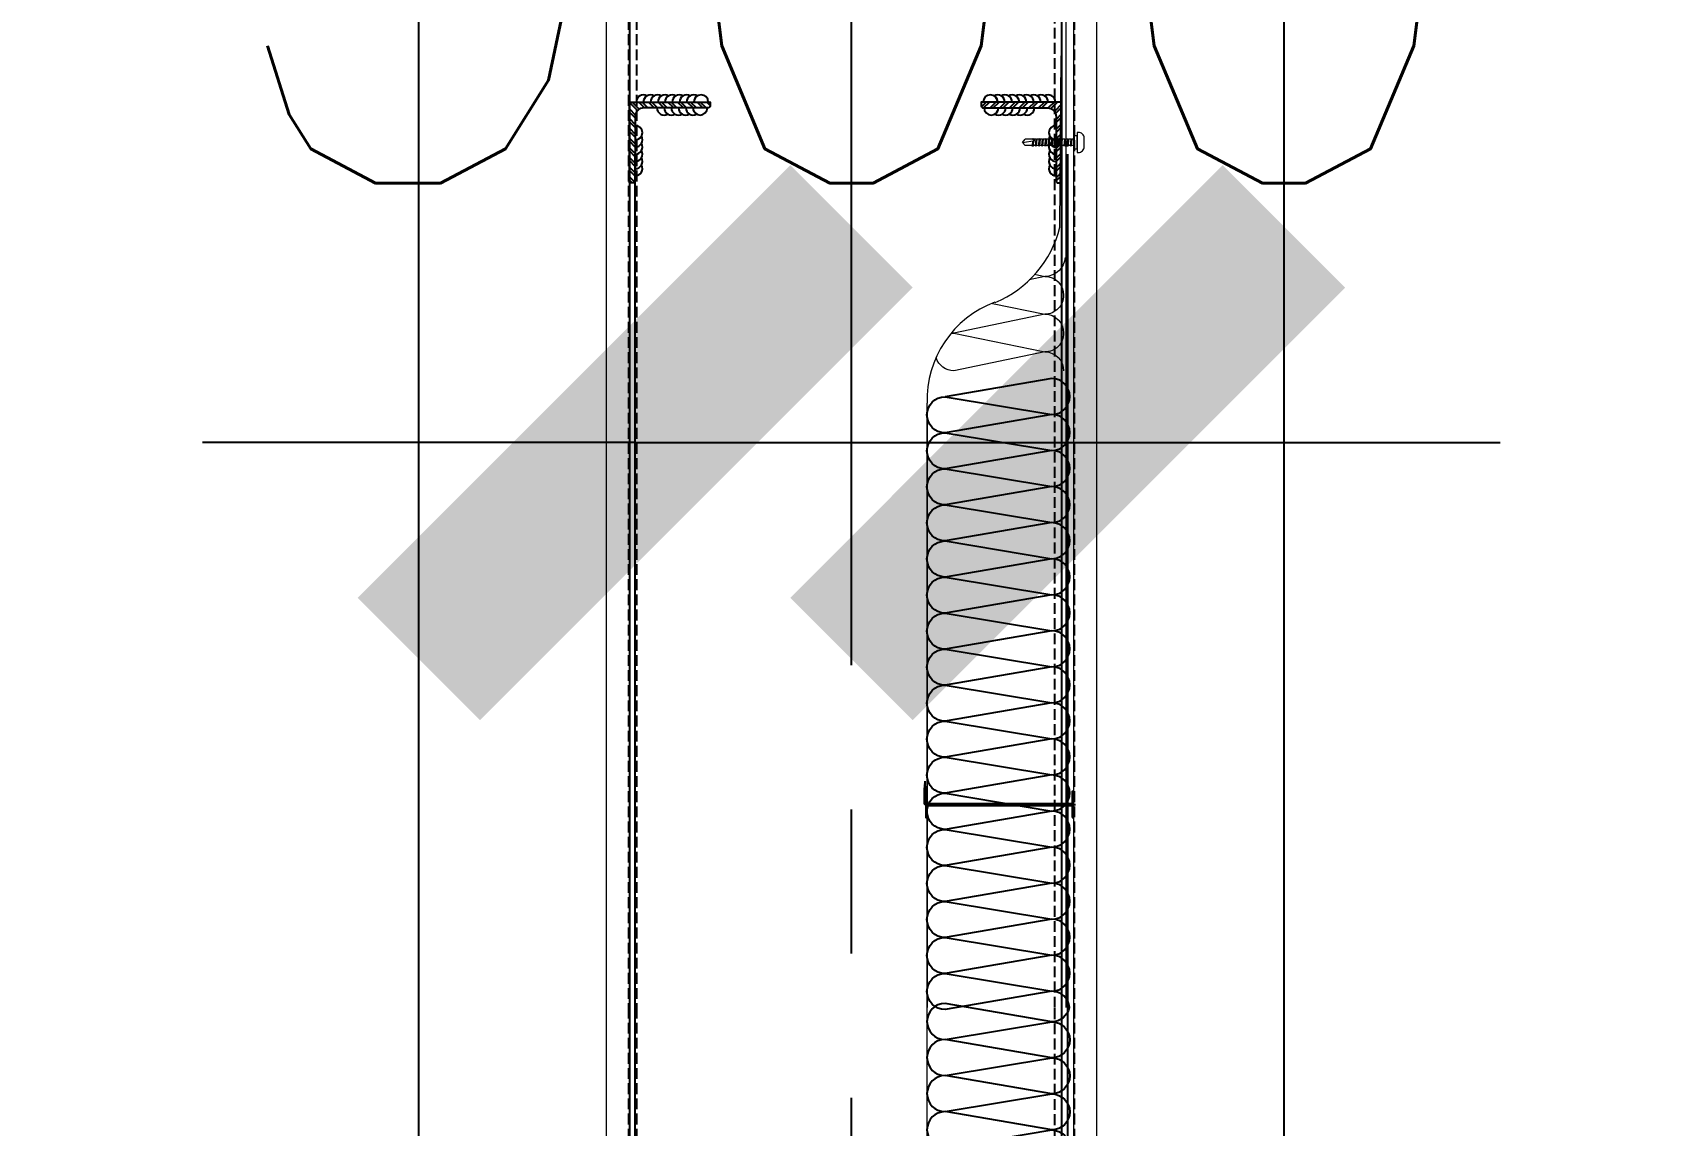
# Model space of a CAD drawing. Extents: x 220580 to 2027826, y -309201 to 71987.
# Drawn here: x 290253 to 291389, y -190001 to -189243 of the extents above; entities that cross this region are included whole.
import ezdxf
from ezdxf.xclip import XClip

# ---------------------------------------------------------------- set-up
doc = ezdxf.new("R2010")
doc.units = 0
for name, pattern in [('CENTER', [2, 1.25, -0.25, 0.25, -0.25]), ('ZN-CENTER', [2, 1.25, -0.25, 0.25, -0.25]), ('ZN-DASH', [0.35, 0.25, -0.1])]:
    doc.linetypes.add(name, pattern=pattern)
for name, color, linetype in [('!ZN1-填充-8', 8, 'Continuous'), ('!ZN4-焊缝-8', 8, 'Continuous'), ('!ZN4-配件-11', 11, 'Continuous'), ('!ZN5-钢材投影-40', 40, 'Continuous'), ('!ZN5-钢材断面-2', 2, 'Continuous'), ('!ZN6-虚线-8', 8, 'ZN-DASH'), ('1 轴线 辅助线', 1, 'CENTER'), ('A-LIN-V', 9, 'Continuous'), ('COLUMN', 4, 'Continuous'), ('DIM', 173, 'Continuous'), ('Fill', 8, 'Continuous')]:
    doc.layers.add(name, color=color, linetype=linetype)
doc.layers.add('0_INSULATION', color=252, linetype='Continuous', lineweight=9, transparency=0.2)
doc.layers.add('0_SCREW RIVET', color=4, linetype='Continuous', lineweight=15)
doc.layers.add('彩钢板', color=6, linetype='Continuous', lineweight=15)
doc.styles.add('DHTEXT-1', font='ROMANS.shx', dxfattribs={"width": 0.7, "bigfont": 'CHINESE.shx'})
doc.dimstyles.new('ZN3', dxfattribs={"dimscale": 3, "dimtxt": 2.5, "dimasz": 1.5, "dimexe": 1, "dimexo": 2, "dimgap": 0.9, "dimtad": 1, "dimdec": 0, "dimdsep": 46, "dimtxsty": 'DHTEXT-1', "dimblk": 'ARCHTICK', "dimcen": 2.5, "dimclrd": 173, "dimclre": 173, "dimclrt": 7, "dimazin": 2, "dimtfac": 1, "dimtix": 1, "dimtmove": 2, "dimatfit": 3, "dimfxl": 0, "dimarcsym": 0})

# ---------------------------------------------------------------- blocks, each defined once
blk = doc.blocks.new('G$C845E5159')
at = {"layer": 'COLUMN'}
blk.add_lwpolyline([(300, 700), (300, -11000), (-300, -11000), (-300, 700), (300, 700)], dxfattribs=at)
blk = doc.blocks.new('2342432')
at = {"layer": '0_INSULATION'}
for p, q in [((-1752483.5, 571394), (-1752476.2, 571392.5)), ((-1752476.2, 571392.5), (-1752487.1, 571390.2)), ((-1752512.6, 571373.8), (-1752476.2, 571366.3)), ((-1752476.2, 571366.3), (-1752539.3, 571353.2)), ((-1752539.3, 571353.2), (-1752476.2, 571340.1)), ((-1752476.2, 571340.1), (-1752539.3, 571326.9)), ((-1752557.8, 570885.5), (-1752557.8, 571304.5)), ((-1752557.8, 571298.9), (-1752557.8, 570885.5)), ((-1752557.8, 570473.3), (-1752557.8, 570885.5)), ((-1752539.4, 570441.6), (-1752476.3, 570428.5)), ((-1752476.3, 570428.5), (-1752533.3, 570416.7)), ((-1752529.1, 570413.2), (-1752476.3, 570402.3)), ((-1752476.3, 570402.3), (-1752499.8, 570397.4))]:
    blk.add_line(p, q, dxfattribs=at)
for centre, radius, start, end in [((-1752539.4, 571444.7), 75.8, 292.1666, 346.2521), ((-1752485.9, 571307), 72, 110.2875, 181.9554), ((-1752485.9, 570470.8), 72, 178.0446, 249.7125), ((-1752541, 570332.4), 77, 9.828, 66.9693)]:
    blk.add_arc(centre, radius, start, end, dxfattribs=at)
at = {"layer": '0_INSULATION', "extrusion": (0, 0, -1)}
for centre, major_axis, ratio, start_param, end_param in [((-1752475.5, 571405.9), (-8.4, -10.7), 0.960759, 4.08278, 5.653576), ((-1752476.2, 571379.4), (0, 13.1), 0.988253, 0, 1.570796), ((-1752476.2, 571379.4), (0, 13.1), 0.988253, 1.570796, 3.141593), ((-1752476.2, 571353.2), (0, 13.1), 0.988253, 0, 1.570796), ((-1752539.3, 571340.1), (0, 13.1), 0.988253, 6.139662, 6.283185), ((-1752539.3, 571366.3), (0, 13.1), 0.988253, 3.141593, 3.269368), ((-1752476.2, 571353.2), (0, 13.1), 0.988253, 1.570796, 3.141593), ((-1752539.3, 571340.1), (0, 13.1), 0.988253, 3.141593, 4.407145), ((-1752476.2, 571327), (0, 13.1), 0.988253, 0, 1.570796), ((-1752476.3, 570441.6), (0, 13.1), 0.988253, 1.570796, 3.141593), ((-1752476.3, 570415.4), (0, 13.1), 0.988253, 0, 1.570796), ((-1752476.3, 570415.4), (0, 13.1), 0.988253, 1.570796, 3.141593), ((-1752475.5, 570388.9), (-8.4, 10.6), 0.960747, 0.629655, 2.200451), ((-1752475.3, 570389.2), (0, 13.1), 0.988253, 1.570796, 3.141593), ((-1752475.3, 570363), (0, 13.1), 0.988253, 0, 1.570796), ((-1752475.3, 570363), (0, 13.1), 0.988253, 1.570796, 2.416555)]:
    blk.add_ellipse(centre, major_axis=major_axis, ratio=ratio, start_param=start_param, end_param=end_param, dxfattribs=at)
at = {"layer": 'Fill'}
for points in [[(-1752459.1, 570885.5, 0.385563), (-1752471.5, 570896.7), (-1752545.5, 570884, -1), (-1752545.5, 570909), (-1752471.5, 570896.7, 1), (-1752471.5, 570921.7), (-1752545.5, 570909, -1), (-1752545.5, 570934), (-1752471.5, 570921.7, 1), (-1752471.5, 570946.7), (-1752545.5, 570934, -1), (-1752545.5, 570959), (-1752471.5, 570946.7, 1), (-1752471.5, 570971.7), (-1752545.5, 570959, -1), (-1752545.5, 570984), (-1752471.5, 570971.7, 1), (-1752471.5, 570996.7), (-1752545.5, 570984, -1), (-1752545.5, 571009), (-1752471.5, 570996.7, 1), (-1752471.5, 571021.7), (-1752545.5, 571009, -1), (-1752545.5, 571034), (-1752471.5, 571021.7, 1), (-1752471.5, 571046.7), (-1752545.5, 571034, -1), (-1752545.5, 571059), (-1752471.5, 571046.7, 1), (-1752471.5, 571071.7), (-1752545.5, 571059, -1), (-1752545.5, 571084), (-1752471.5, 571071.7, 1), (-1752471.5, 571096.7), (-1752545.5, 571084, -1), (-1752545.5, 571109), (-1752471.5, 571096.7, 1), (-1752471.5, 571121.7), (-1752545.5, 571109, -1), (-1752545.5, 571134), (-1752471.5, 571121.7, 1), (-1752471.5, 571146.7), (-1752545.5, 571134, -1), (-1752545.5, 571159), (-1752471.5, 571146.7, 1), (-1752471.5, 571171.7), (-1752545.5, 571159, -1), (-1752545.5, 571184), (-1752471.5, 571171.7, 1), (-1752471.5, 571196.7), (-1752545.5, 571184, -1), (-1752545.5, 571209), (-1752471.5, 571196.7, 1), (-1752471.5, 571221.7), (-1752545.5, 571209, -1), (-1752545.5, 571234), (-1752471.5, 571221.7, 1), (-1752471.5, 571246.7), (-1752545.5, 571234, -1), (-1752545.5, 571259), (-1752471.5, 571246.7, 1), (-1752471.5, 571271.7), (-1752545.5, 571259, -1), (-1752545.5, 571284), (-1752471.5, 571271.7, 1), (-1752471.5, 571296.7), (-1752545.5, 571284, -1), (-1752545.5, 571309), (-1752471.5, 571296.7, 1), (-1752471.5, 571321.7), (-1752545.5, 571309)], [(-1752459.3, 570885.5, -0.355547), (-1752471.5, 570875.5), (-1752545.5, 570888.2, 1), (-1752545.5, 570863.2), (-1752471.5, 570875.5, -1), (-1752471.5, 570850.5), (-1752545.5, 570863.2, 1), (-1752545.5, 570838.2), (-1752471.5, 570850.5, -1), (-1752471.5, 570825.5), (-1752545.5, 570838.2, 1), (-1752545.5, 570813.2), (-1752471.5, 570825.5, -1), (-1752471.5, 570800.5), (-1752545.5, 570813.2, 1), (-1752545.5, 570788.2), (-1752471.5, 570800.5, -1), (-1752471.5, 570775.5), (-1752545.5, 570788.2, 1), (-1752545.5, 570763.2), (-1752471.5, 570775.5, -1), (-1752471.5, 570750.5), (-1752545.5, 570763.2, 1), (-1752545.5, 570738.2), (-1752471.5, 570750.5, -1), (-1752471.5, 570725.5), (-1752545.5, 570738.2, 1), (-1752545.5, 570713.2), (-1752471.5, 570725.5, -1), (-1752471.5, 570700.5), (-1752545.5, 570713.2, 1), (-1752545.5, 570688.2), (-1752471.5, 570700.5, -1), (-1752471.5, 570675.5), (-1752545.5, 570688.2, 1), (-1752545.5, 570663.2), (-1752471.5, 570675.5, -1), (-1752471.5, 570650.5), (-1752545.5, 570663.2, 1), (-1752545.5, 570638.2), (-1752471.5, 570650.5, -1), (-1752471.5, 570625.5), (-1752545.5, 570638.2, 1), (-1752545.5, 570613.2), (-1752471.5, 570625.5, -1), (-1752471.5, 570600.5), (-1752545.5, 570613.2, 1), (-1752545.5, 570588.2), (-1752471.5, 570600.5, -1), (-1752471.5, 570575.5), (-1752545.5, 570588.2, 1), (-1752545.5, 570563.2), (-1752471.5, 570575.5, -1), (-1752471.5, 570550.5), (-1752545.5, 570563.2, 1), (-1752545.5, 570538.2), (-1752471.5, 570550.5, -1), (-1752471.5, 570525.5), (-1752545.5, 570538.2, 1), (-1752545.5, 570513.2), (-1752471.5, 570525.5, -1), (-1752471.5, 570500.5), (-1752545.5, 570513.2, 1), (-1752545.5, 570488.2), (-1752471.5, 570500.5, -1), (-1752471.5, 570475.5), (-1752545.5, 570488.2, 1), (-1752545.5, 570463.2), (-1752471.5, 570475.5, -1), (-1752471.5, 570450.5), (-1752545.5, 570463.2)]]:
    blk.add_lwpolyline(points, format="xyb", dxfattribs=at)
blk = doc.blocks.new('ZN-角钢56X56X4')
at = {"layer": '!ZN1-填充-8'}
h = blk.add_hatch(dxfattribs=at)
h.set_pattern_fill('ANSI32', color=256, scale=0.5, style=0)
edge = h.paths.add_edge_path()
edge.add_line((0, 0), (0, 56))
edge.add_line((0, 56), (2.7, 56))
edge.add_arc((2.7, 54.7), 1.33, 360, 450, ccw=False)
edge.add_line((4, 54.7), (4, 10))
edge.add_arc((10, 10), 6, 180, 270)
edge.add_line((10, 4), (54.7, 4))
edge.add_arc((54.7, 2.7), 1.33, 360, 450, ccw=False)
edge.add_line((56, 2.7), (56, 0))
edge.add_line((56, 0), (0, 0))
at = {"layer": '!ZN5-钢材断面-2'}
blk.add_lwpolyline([(0, 0), (0, 56), (2.7, 56, -0.414214), (4, 54.7), (4, 10, 0.414214), (10, 4), (54.7, 4, -0.414214), (56, 2.7), (56, 0), (0, 0)], format="xyb", dxfattribs=at)
blk = doc.blocks.new('_ArchTick')
at = {"color": 0, "linetype": 'ByBlock', "const_width": 0.4}
blk.add_lwpolyline([(-0.5, -0.5), (0.5, 0.5)], dxfattribs=at)
blk = doc.blocks.new('*D1254')
at = {"layer": 'Defpoints', "color": 0, "ltscale": 30, "transparency": 16777216}
for p in [(290971.2, -189527.3), (290671.2, -190547.1), (290971.2, -190547.1)]:
    blk.add_point(p, dxfattribs=at)
at = {"layer": 'DIM', "color": 173, "linetype": 'ByBlock', "lineweight": -2, "ltscale": 30, "transparency": 16777216}
for p, q in [((290671.2, -190147.1), (290671.2, -189327.3)), ((290971.2, -190147.1), (290971.2, -189327.3)), ((290671.2, -189527.3), (290371.2, -189527.3)), ((290671.2, -189527.3), (290971.2, -189527.3)), ((290971.2, -189527.3), (291271.2, -189527.3))]:
    blk.add_line(p, q, dxfattribs=at)
at = {"layer": 'DIM', "color": 173, "lineweight": -2, "ltscale": 30, "transparency": 16777216, "xscale": 300, "yscale": 300, "zscale": 300}
blk.add_blockref('_ArchTick', (290671.2, -189527.3), dxfattribs=at)
at = {"layer": 'DIM', "color": 173, "lineweight": -2, "ltscale": 30, "transparency": 16777216, "xscale": 300, "yscale": 300, "zscale": 300, "rotation": 180}
blk.add_blockref('_ArchTick', (290971.2, -189527.3), dxfattribs=at)
at = {"layer": 'DIM', "color": 7, "ltscale": 30, "transparency": 16777216, "insert": (290821.2, -189097.3), "char_height": 500, "attachment_point": 5, "style": 'DHTEXT-1'}
blk.add_mtext('300', dxfattribs=at)
blk = doc.blocks.new('*U1369')
at = {"linetype": 'ByBlock', "ltscale": 15}
blk.add_lwpolyline([(0.6, 0.6), (0.6, 101.4, -0.414214), (1.2, 102), (10.9, 102), (14.3, 102.6), (10.9, 103.2), (1.2, 103.2, 0.414214), (-0.6, 101.4), (-0.6, 0.6)], format="xyb", dxfattribs=at)
at = {"color": 0, "linetype": 'ZN-CENTER', "ltscale": 6}
blk.add_lwpolyline([(16.1, 102.6), (1.2, 102.6, 0.414214), (0, 101.4), (0, -1.8)], format="xyb", dxfattribs=at)
at = {"linetype": 'ByBlock', "ltscale": 15}
for points in [[(-0.5, 102), (-9, 102), (-9, 101.4), (-0.6, 101.4)], [(0.6, 101.4), (9, 101.4), (9, 102), (1.2, 102)]]:
    blk.add_lwpolyline(points, dxfattribs=at)
blk.add_lwpolyline([(-9, 0.6), (-9, 0), (9, 0), (9, 0.6)], close=True, dxfattribs=at)

msp = doc.modelspace()

# ---------------------------------------------------------------- linework, layer by layer
at = {"layer": '!ZN4-焊缝-8', "color": 8, "ltscale": 20}
for centre, start, end in [((290676.9, -189291.1), 60, 180), ((290681.9, -189291.1), 60, 180), ((290681.9, -189291.1), 120, 180), ((290686.9, -189291.1), 60, 180), ((290686.9, -189291.1), 120, 180), ((290691.9, -189291.1), 60, 180), ((290691.9, -189291.1), 120, 180), ((290696.9, -189291.1), 60, 180), ((290696.9, -189291.1), 120, 180), ((290701.9, -189291.1), 60, 180), ((290701.9, -189291.1), 120, 180), ((290706.9, -189291.1), 60, 180), ((290706.9, -189291.1), 120, 180), ((290711.9, -189291.1), 60, 180), ((290711.9, -189291.1), 120, 180), ((290716.9, -189291.1), 0, 180), ((290716.9, -189291.1), 120, 180), ((290917.6, -189291.1), 0, 180), ((290922.6, -189291.1), 0, 120), ((290917.6, -189291.1), 0, 60), ((290927.6, -189291.1), 0, 120), ((290922.6, -189291.1), 0, 60), ((290932.6, -189291.1), 0, 120), ((290927.6, -189291.1), 0, 60), ((290937.6, -189291.1), 0, 120), ((290932.6, -189291.1), 0, 60), ((290942.6, -189291.1), 0, 120), ((290937.6, -189291.1), 0, 60), ((290947.6, -189291.1), 0, 120), ((290942.6, -189291.1), 0, 60), ((290952.6, -189291.1), 0, 120), ((290947.6, -189291.1), 0, 60), ((290957.6, -189291.1), 0, 120), ((290952.6, -189291.1), 0, 60), ((290691.3, -189295.1), 180, 300), ((290696.3, -189295.1), 180, 300), ((290696.3, -189295.1), 180, 240), ((290701.3, -189295.1), 180, 300), ((290701.3, -189295.1), 180, 240), ((290706.3, -189295.1), 180, 300), ((290706.3, -189295.1), 180, 240), ((290711.3, -189295.1), 180, 300), ((290711.3, -189295.1), 180, 240), ((290716.3, -189295.1), 180, 0), ((290716.3, -189295.1), 180, 240), ((290918.2, -189295.1), 180, 0), ((290918.2, -189295.1), 300, 0), ((290923.2, -189295.1), 240, 0), ((290923.2, -189295.1), 300, 0), ((290928.2, -189295.1), 240, 0), ((290928.2, -189295.1), 300, 0), ((290933.2, -189295.1), 240, 0), ((290933.2, -189295.1), 300, 0), ((290938.2, -189295.1), 240, 0), ((290938.2, -189295.1), 300, 0), ((290943.2, -189295.1), 240, 0), ((290671.2, -189312.3), 270, 90), ((290671.2, -189312.3), 270, 330), ((290671.2, -189317.3), 270, 30), ((290963.2, -189312.3), 90, 270), ((290963.2, -189317.3), 150, 270), ((290963.2, -189312.3), 210, 270), ((290671.2, -189317.3), 270, 330), ((290671.2, -189322.3), 270, 30), ((290671.2, -189322.3), 270, 330), ((290671.2, -189327.3), 270, 30), ((290963.2, -189322.3), 150, 270), ((290963.2, -189327.3), 150, 270), ((290963.2, -189317.3), 210, 270), ((290963.2, -189322.3), 210, 270), ((290671.2, -189327.3), 270, 330), ((290671.2, -189332.3), 270, 30), ((290671.2, -189332.3), 270, 330), ((290671.2, -189337.3), 270, 30), ((290963.2, -189332.3), 150, 270), ((290963.2, -189337.3), 150, 270), ((290963.2, -189327.3), 210, 270), ((290963.2, -189332.3), 210, 270)]:
    msp.add_arc(centre, 5, start, end, dxfattribs=at)
at = {"layer": '!ZN5-钢材投影-40'}
for p, q in [((290667.2, -188719.1), (290667.2, -189919.1)), ((290967.2, -189919.1), (290967.2, -188719.1)), ((290667.2, -189919.1), (290667.2, -190515.1)), ((290967.2, -190515.1), (290967.2, -189919.1))]:
    msp.add_line(p, q, dxfattribs=at)
at = {"layer": '!ZN6-虚线-8', "ltscale": 30}
for p, q in [((290666.6, -188719.1), (290666.6, -189919.1)), ((290672.2, -188719.1), (290672.2, -189919.1)), ((290962.2, -189919.1), (290962.2, -188719.1)), ((290975.8, -188719.1), (290975.8, -189919.1)), ((290666.6, -189919.1), (290666.6, -190547.1)), ((290672.2, -189919.1), (290672.2, -190515.1)), ((290962.2, -190515.1), (290962.2, -189919.1)), ((290975.8, -189919.1), (290975.8, -190546.2))]:
    msp.add_line(p, q, dxfattribs=at)
at = {"layer": '0_INSULATION'}
for p, q in [((290969.8, -188719.1), (290969.8, -189919.1)), ((290965.8, -189377.9), (290966.6, -189259))]:
    msp.add_line(p, q, dxfattribs=at)
at = {"layer": '0_SCREW RIVET'}
for p, q in [((290939.8, -189319.1), (290941.6, -189316.8)), ((290947.1, -189316.8), (290941.6, -189316.8)), ((290949.3, -189316.8), (290947.6, -189316.8)), ((290951.5, -189316.8), (290949.8, -189316.8)), ((290953.7, -189316.8), (290952, -189316.8)), ((290955.9, -189316.8), (290954.2, -189316.8)), ((290958.1, -189316.8), (290956.4, -189316.8)), ((290960.3, -189316.8), (290958.6, -189316.8)), ((290962.5, -189316.8), (290960.8, -189316.8)), ((290964.7, -189316.8), (290963, -189316.8)), ((290966.9, -189316.8), (290965.2, -189316.8)), ((290969.1, -189316.8), (290967.4, -189316.8)), ((290971.3, -189316.8), (290969.6, -189316.8)), ((290973.6, -189316.8), (290971.8, -189316.8)), ((290975.8, -189316.8), (290974.1, -189316.8)), ((290941.6, -189321.3), (290939.8, -189319.1)), ((290946.7, -189321.3), (290941.6, -189321.3)), ((290948.9, -189321.3), (290947.2, -189321.3)), ((290951.1, -189321.3), (290949.4, -189321.3)), ((290953.3, -189321.3), (290951.6, -189321.3)), ((290955.5, -189321.3), (290953.8, -189321.3)), ((290957.7, -189321.3), (290956, -189321.3)), ((290959.9, -189321.3), (290958.2, -189321.3)), ((290962.1, -189321.3), (290960.4, -189321.3)), ((290964.3, -189321.3), (290962.6, -189321.3)), ((290966.5, -189321.3), (290964.8, -189321.3)), ((290968.7, -189321.3), (290967, -189321.3)), ((290970.9, -189321.3), (290969.2, -189321.3)), ((290973.2, -189321.3), (290971.5, -189321.3)), ((290975.8, -189321.3), (290973.7, -189321.3))]:
    msp.add_line(p, q, dxfattribs=at)
for points in [[(290939.8, -189319.1), (290948.5, -189317.7), (290947, -189317.1), (290947, -189317.1), (290946.5, -189316.8)], [(290947.5, -189317.3), (290947.6, -189316.8), (290947.3, -189316.3), (290947.1, -189316.8), (290947, -189317.1)], [(290947.5, -189317.9), (290947.2, -189321.3), (290946.9, -189321.8), (290946.7, -189321.3), (290947, -189318)]]:
    msp.add_lwpolyline(points, dxfattribs=at)
for points in [[(290948.9, -189321.3), (290949.3, -189316.8), (290949.6, -189316.3), (290949.8, -189316.8), (290949.4, -189321.3), (290949.1, -189321.8)], [(290951.1, -189321.3), (290951.5, -189316.8), (290951.8, -189316.3), (290952, -189316.8), (290951.6, -189321.3), (290951.3, -189321.8)], [(290953.3, -189321.3), (290953.7, -189316.8), (290954, -189316.3), (290954.2, -189316.8), (290953.8, -189321.3), (290953.5, -189321.8)], [(290955.5, -189321.3), (290955.9, -189316.8), (290956.2, -189316.3), (290956.4, -189316.8), (290956, -189321.3), (290955.7, -189321.8)], [(290957.7, -189321.3), (290958.1, -189316.8), (290958.4, -189316.3), (290958.6, -189316.8), (290958.2, -189321.3), (290957.9, -189321.8)], [(290959.9, -189321.3), (290960.3, -189316.8), (290960.6, -189316.3), (290960.8, -189316.8), (290960.4, -189321.3), (290960.1, -189321.8)], [(290962.1, -189321.3), (290962.5, -189316.8), (290962.8, -189316.3), (290963, -189316.8), (290962.6, -189321.3), (290962.3, -189321.8)], [(290964.3, -189321.3), (290964.7, -189316.8), (290965, -189316.3), (290965.2, -189316.8), (290964.8, -189321.3), (290964.5, -189321.8)], [(290966.5, -189321.3), (290966.9, -189316.8), (290967.2, -189316.3), (290967.4, -189316.8), (290967, -189321.3), (290966.7, -189321.8)], [(290968.7, -189321.3), (290969.1, -189316.8), (290969.4, -189316.3), (290969.6, -189316.8), (290969.2, -189321.3), (290968.9, -189321.8)], [(290970.9, -189321.3), (290971.3, -189316.8), (290971.6, -189316.3), (290971.8, -189316.8), (290971.5, -189321.3), (290971.2, -189321.8)], [(290973.2, -189321.3), (290973.6, -189316.8), (290973.8, -189316.3), (290974.1, -189316.8), (290973.7, -189321.3), (290973.4, -189321.8)], [(290977.8, -189323.6), (290977.8, -189314.6), (290975.8, -189314.6), (290975.8, -189323.6)]]:
    msp.add_lwpolyline(points, close=True, dxfattribs=at)
msp.add_lwpolyline([(290978.6, -189326.1, 0.414214), (290982.6, -189322.1), (290982.6, -189316.1, 0.414214), (290978.6, -189312.1), (290978.6, -189312.1), (290977.8, -189312.1), (290977.8, -189326.1), (290978.6, -189326.1)], format="xyb", close=True, dxfattribs=at)
at = {"layer": '1 轴线 辅助线', "ltscale": 400}
msp.add_line((290821.2, -198481.7), (290821.2, -178408.5), dxfattribs=at)
at = {"layer": '彩钢板'}
for p, q in [((290651.2, -188719.1), (290651.2, -189919.1)), ((290667.2, -188719.1), (290667.2, -189919.1)), ((290975.2, -188719.1), (290975.2, -189919.1)), ((290991.2, -188719.1), (290991.2, -189919.1)), ((290651.2, -189919.1), (290651.2, -190547.1)), ((290667.2, -189919.1), (290667.2, -190547.1)), ((290975.2, -189919.1), (290975.2, -190546.2)), ((290991.2, -189919.1), (290991.2, -190546.2))]:
    msp.add_line(p, q, dxfattribs=at)

# ---------------------------------------------------------------- block references
at = {"layer": '!ZN4-配件-11', "color": 1, "rotation": 90}
msp.add_blockref('*U1369', (290974.8, -189778.3), dxfattribs=at)
at = {"layer": '!ZN5-钢材断面-2', "extrusion": (0, 0, -1), "xscale": -1, "zscale": -1, "rotation": 90}
msp.add_blockref('ZN-角钢56X56X4', (-290667.2, -189291.1), dxfattribs=at)
at = {"layer": '!ZN5-钢材断面-2', "extrusion": (0, 0, -1), "zscale": -1, "rotation": 270}
msp.add_blockref('ZN-角钢56X56X4', (-290967.2, -189291.1), dxfattribs=at)
at = {"layer": 'A-LIN-V'}
ref = msp.add_blockref('G$C845E5159', (290821.2, -184297.1), dxfattribs=at)
XClip(ref).set_block_clipping_path([(-1212.3866562452, -12616.0079631957), (3210.2872155558, -1319.5526150048)])
msp.add_blockref('2342432', (2043431.6, -760804.5), dxfattribs=at)

# ---------------------------------------------------------------- dimensions: what is measured, and where the dimension line sits
at = {"layer": 'DIM', "ltscale": 30}
dim = msp.add_aligned_dim(p1=(290671.2, -190547.1), p2=(290971.2, -190547.1), distance=1019.8, dimstyle='ZN3', override={"dimscale": 200}, dxfattribs=at)
dim.commit()
dim.dimension.update_dxf_attribs({"geometry": '*D1254', "text_midpoint": (290821.2, -189097.3)})

doc.saveas('drawing.dxf')
